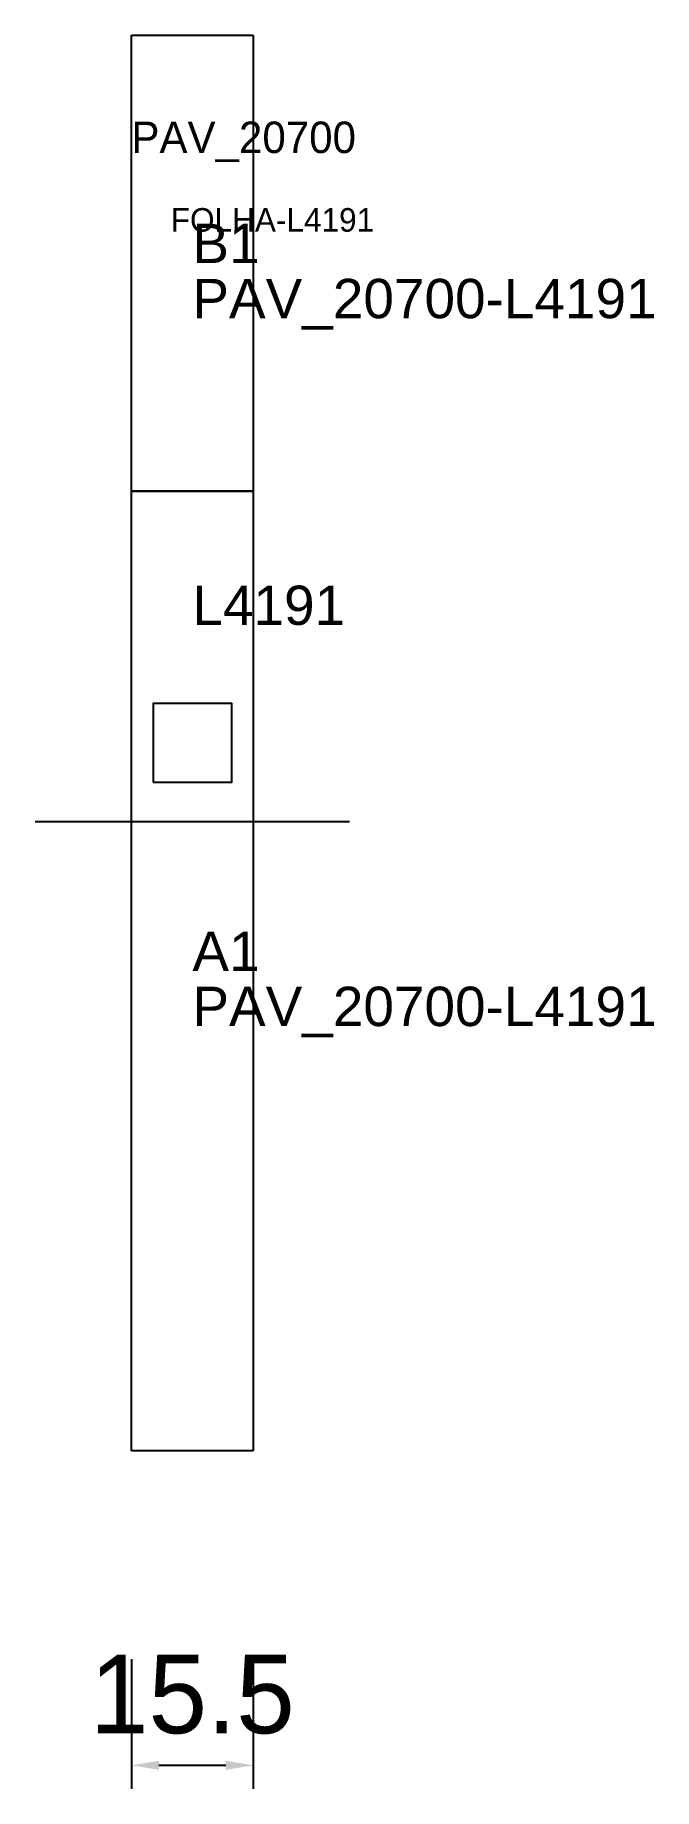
# Model space of a CAD drawing. Header units: metres. Extents: x 210 to 289, y -22 to 202.
import ezdxf

# ---------------------------------------------------------------- set-up
doc = ezdxf.new("R2010")
doc.units = ezdxf.units.M
for name, color, linetype in [('3', 3, 'CONTINUOUS'), ('AUX00', 7, 'CONTINUOUS'), ('COTA', 241, 'CONTINUOUS'), ('FOLHA', 255, 'CONTINUOUS'), ('Hachura', 251, 'CONTINUOUS'), ('NOMENCLATURA', 7, 'CONTINUOUS'), ('Nível', 160, 'CONTINUOUS'), ('Painéis', 200, 'CONTINUOUS'), ('Pilares', 5, 'CONTINUOUS'), ('SARR_2.2x7', 40, 'CONTINUOUS')]:
    doc.layers.add(name, color=color, linetype=linetype)
doc.styles.add('ARIAL', font='Arial.ttf')
doc.styles.add('STR_STANDARD', font='arial.ttf')
doc.dimstyles.new('EZ DXF', dxfattribs={"dimtxt": 10, "dimasz": 3.5, "dimexe": 3, "dimexo": 1.5, "dimgap": 1, "dimtad": 1, "dimdec": 1, "dimdsep": 46, "dimcen": 2.5, "dimazin": 3, "dimtfac": 1, "dimtmove": 0, "dimatfit": 3})

msp = doc.modelspace()

# ---------------------------------------------------------------- hatches: boundary and pattern name
at = {"layer": 'Hachura'}
h = msp.add_hatch(dxfattribs=at)
h.set_pattern_fill('ANSI31', scale=50)
h.paths.add_polyline_path([(222.2, 201.5), (237.7, 201.5), (237.7, 21.5), (222.2, 21.5)])
h = msp.add_hatch(dxfattribs=at)
h.set_pattern_fill('ANSI31', scale=50)
h.paths.add_polyline_path([(222.2, 201.5), (237.7, 201.5), (237.7, 21.5), (222.2, 21.5)])

# ---------------------------------------------------------------- linework, layer by layer
at = {"layer": '3'}
msp.add_lwpolyline([(222.2, 143.5), (237.7, 143.5)], close=True, dxfattribs=at)
msp.add_lwpolyline([(222.2, 143.5), (237.7, 143.5)], close=True, dxfattribs=at)
at = {"layer": 'Painéis', "color": 200}
for p, q in [((222.2, 201.5), (237.7, 201.5)), ((222.2, 21.5), (222.2, 201.5)), ((222.2, 201.5), (237.7, 201.5)), ((222.2, 21.5), (222.2, 201.5)), ((237.7, 201.5), (237.7, 21.5)), ((237.7, 201.5), (237.7, 21.5)), ((237.7, 21.5), (222.2, 21.5)), ((237.7, 21.5), (222.2, 21.5))]:
    msp.add_line(p, q, dxfattribs=at)
at = {"layer": 'Pilares'}
msp.add_lwpolyline([(224.95, 106.5), (234.95, 106.5), (234.95, 116.5), (224.95, 116.5)], close=True, dxfattribs=at)
msp.add_lwpolyline([(224.95, 106.5), (234.95, 106.5), (234.95, 116.5), (224.95, 116.5)], close=True, dxfattribs=at)
at = {"layer": 'SARR_2.2x7'}
msp.add_line((209.95, 101.5), (249.95, 101.5), dxfattribs=at)
msp.add_line((209.95, 101.5), (249.95, 101.5), dxfattribs=at)

# ---------------------------------------------------------------- texts
at = {"layer": '3', "style": 'STR_STANDARD'}
for s, p in [('B1', (229.95, 172.5)), ('B1', (229.95, 172.5)), ('A1', (229.95, 82.5)), ('A1', (229.95, 82.5))]:
    msp.add_text(s, height=5, dxfattribs=at).set_placement(p)
at = {"layer": 'AUX00', "style": 'STR_STANDARD'}
for p in [(229.95, 165.5), (229.95, 165.5), (229.95, 75.5), (229.95, 75.5)]:
    msp.add_text('PAV_20700-L4191', height=5, dxfattribs=at).set_placement(p)
at = {"layer": 'FOLHA'}
msp.add_text('FOLHA-L4191', height=3, dxfattribs=at).set_placement((227.2, 176.5))
msp.add_text('FOLHA-L4191', height=3, dxfattribs=at).set_placement((227.2, 176.5))
at = {"layer": 'NOMENCLATURA', "insert": (229.95, 131.5), "char_height": 5, "attachment_point": 1, "style": 'ARIAL'}
msp.add_mtext('L4191', dxfattribs=at)
msp.add_mtext('L4191', dxfattribs=at)
at = {"layer": 'Nível'}
msp.add_text('PAV_20700', height=4, dxfattribs=at).set_placement((222.2, 186.5))
msp.add_text('PAV_20700', height=4, dxfattribs=at).set_placement((222.2, 186.5))

# ---------------------------------------------------------------- dimensions: what is measured, and where the dimension line sits
at = {"layer": 'COTA'}
msp.add_linear_dim(base=(222.2, -18.5), p1=(222.2, -3.5), p2=(237.7, -3.5), dimstyle='EZ DXF', dxfattribs=at).render()
msp.add_linear_dim(base=(222.2, -18.5), p1=(222.2, -3.5), p2=(237.7, -3.5), dimstyle='EZ DXF', dxfattribs=at).render()

doc.saveas('drawing.dxf')
